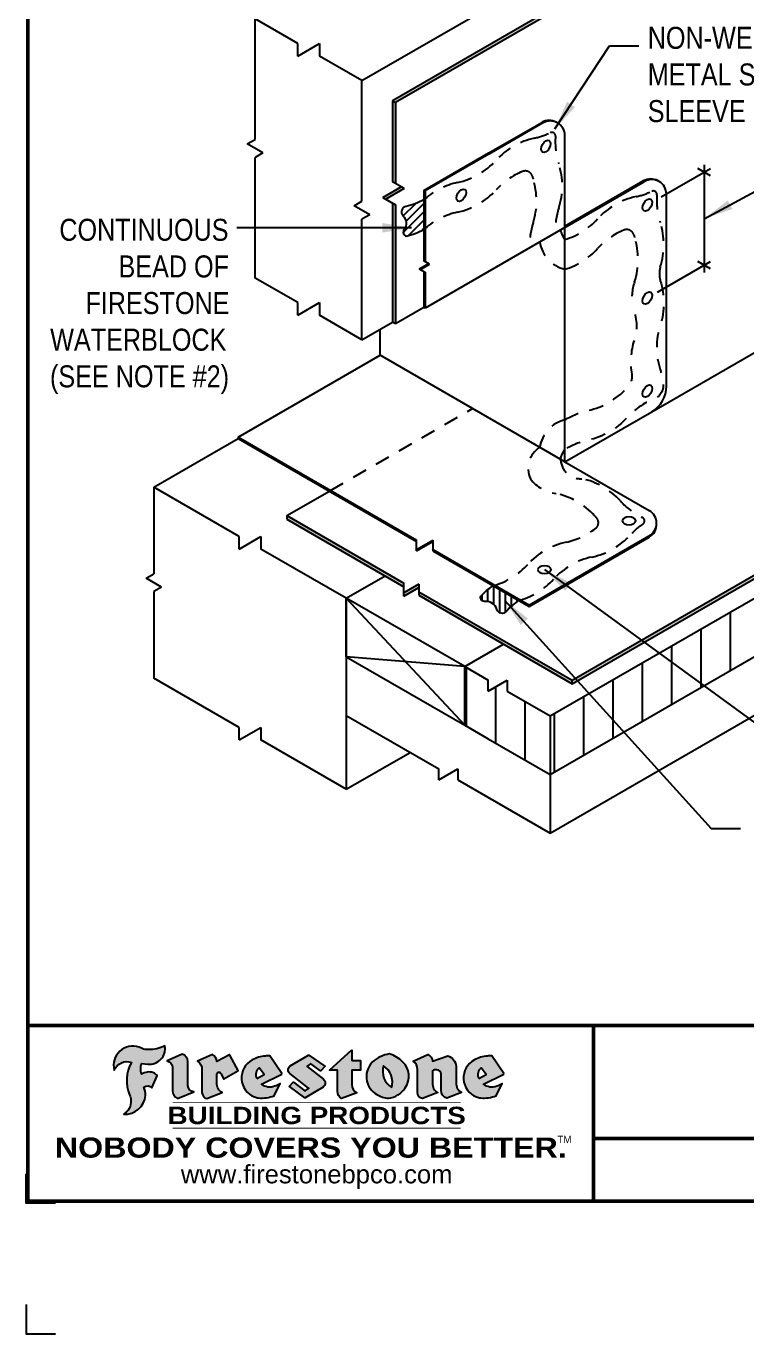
# Model space of a CAD drawing. Header units: inches. Extents: x 255.4 to 275.5, y 56 to 72.7.
# Drawn here: x 255.45 to 261.6, y 55.96 to 67.12 of the extents above; entities that cross this region are included whole.
import ezdxf
from ezdxf.enums import TextEntityAlignment as Align

# ---------------------------------------------------------------- set-up
doc = ezdxf.new("R2010")
doc.units = ezdxf.units.IN
doc.header["$MEASUREMENT"] = 0
doc.linetypes.add('HIDDEN2', pattern=[0.1875, 0.125, -0.0625])
doc.layers.get('0').update_dxf_attribs({"linetype": 'CONTINUOUS'})
doc.layers.get('DEFPOINTS').update_dxf_attribs({"linetype": 'CONTINUOUS'})
for name, color, linetype in [('FSBP-ACCESSORY-OTHER', 7, 'CONTINUOUS'), ('FSBP-ANNO-NOTE', 7, 'CONTINUOUS'), ('FSBP-INSULATION', 7, 'CONTINUOUS'), ('FSBP-MEMBRANE', 7, 'CONTINUOUS'), ('FSBP-SEALANTS', 1, 'CONTINUOUS'), ('FSBP-SUBSTRATE-GENERIC', 9, 'CONTINUOUS'), ('FSBP-TTLB', 7, 'CONTINUOUS'), ('FSBP-TTLB-BORDER', 7, 'CONTINUOUS'), ('FSBP-TTLB-TEXT', 7, 'CONTINUOUS'), ('FSBP-WALL-CURB', 9, 'CONTINUOUS'), ('FSBP-WOOD', 7, 'CONTINUOUS')]:
    doc.layers.add(name, color=color, linetype=linetype)
doc.styles.add('FSBP_ARIAL', font='arial.ttf')
doc.styles.add('FSBP_ARIAL_BOLD', font='')
doc.styles.add('FSBP_ARIAL_NAR', font='ARIALN.TTF')
doc.styles.add('FSBP_BANKGOTHIC', font='bgothm.ttf')
doc.styles.get('FSBP_ARIAL_BOLD').set_extended_font_data('Arial Black')
doc.dimstyles.new('FSBP-LEADER', dxfattribs={"dimtxt": 0.1875, "dimasz": 0.25, "dimexe": 0.0625, "dimexo": 0.125, "dimgap": 0.125, "dimtad": 0, "dimtih": 1, "dimtoh": 1, "dimdec": 4, "dimzin": 0, "dimdsep": 46, "dimlunit": 4, "dimtxsty": 'FSBP_ARIAL_NAR', "dimcen": 0.09375, "dimclrd": 256, "dimclre": 256, "dimclrt": 256, "dimadec": 0, "dimazin": 0, "dimtfac": 1, "dimtdec": 4, "dimtofl": 0, "dimtmove": 0, "dimatfit": 3, "dimfxl": 0, "dimtolj": 1, "dimtzin": 0, "dimlwd": -1, "dimlwe": -1, "dimarcsym": 0})

# ---------------------------------------------------------------- blocks, each defined once
blk = doc.blocks.new('TTLB-EPDM_2')
at = {"layer": 'FSBP-TTLB-TEXT'}
h = blk.add_hatch(color=1, dxfattribs=at)
edge = h.paths.add_edge_path()
edge.add_arc((1.037309769669573, -0.1982514792917306), 0.1319107607348553, 264.0410451462098, 370.3106169565175)
edge.add_arc((1.027551646585694, 0.1214293576525799), 0.3273056962876235, 270.05058356628535, 295.23459397187514, ccw=False)
edge.add_arc((1.022801957313345, -0.06680179986895154), 0.1391656561713503, 249.3281275763668, 272.0749124149863, ccw=False)
edge.add_line((0.9736743133014443, -0.1970076156048179), (0.9474927838574558, -0.1852745150568325))
edge.add_arc((0.8939498971398288, -0.3394262635682071), 0.1631857907024099, 70.84590087378872, 194.3325259843273)
edge.add_arc((0.8444260109029493, -0.4259936440910768), 0.1179914261095279, 70.96950098067128, 156.9641407594482, ccw=False)
edge.add_arc((1.153141409296894, -0.4684497516079468), 0.3110405457095052, 150.3231137483159, 203.2084295854517)
edge.add_arc((0.7562495500622943, -0.6412608153899899), 0.1218587156617311, 0.8849157075190988, 24.34668939894999, ccw=False)
edge.add_arc((0.7493781665697374, -0.6475258110744375), 0.1289731377238325, -58.36655102076742, 3.6216782311386737, ccw=False)
edge.add_arc((0.8256699029544474, -0.5792158350996106), 0.1783301886510354, 267.2205474105585, 354.1381621173521)
edge.add_arc((0.7903121048625305, -0.6011409294291745), 0.212787892960859, 0.9996158580669322, 21.00503380861244)
edge.add_arc((1.01880712263941, -0.5666691048185161), 0.05136395668415847, 40.82117713173261, 125.52727787225791, ccw=False)
edge.add_line((1.057676976260041, -0.5330924682126437), (1.102776947655911, -0.4308018311949837))
edge.add_arc((1.040858222524664, -0.4699705673995949), 0.07326744446031509, 32.31675181867256, 66.31481236598174)
edge.add_arc((1.032262518825329, -0.5063316993097662), 0.1102246948011782, 69.8179132332389, 125.254734720681)
edge.add_arc((1.127708877207287, -0.368959353531244), 0.1659710644737306, 164.1569669952081, 196.5811013160487, ccw=False)
edge.add_line((0.9680425188342383, -0.3236487780942383), (1.023615334387159, -0.3294494641845773))
h = blk.add_hatch(color=1, dxfattribs=at)
edge = h.paths.add_edge_path()
edge.add_line((2.763460561272041, -0.2072496393923444), (2.763460561272041, -0.2969520779963801))
edge.add_arc((2.765767478062699, -0.2969520779963943), 0.00230691679065842, 179.9999999996471, 269.9999999996471)
edge.add_line((2.765767478062685, -0.2992589947870528), (2.835417693520355, -0.2992589947870528))
edge.add_arc((2.835417693520355, -0.3015659115777538), 0.002306916790701052, 0, 90, ccw=False)
edge.add_line((2.837724610311056, -0.3015659115777538), (2.837724610311056, -0.3790761307453892))
edge.add_arc((2.83541769352037, -0.3790761307453749), 0.002306916790686842, 269.99999999964706, 359.99999999964706, ccw=False)
edge.add_line((2.835417693520355, -0.3813830475360618), (2.765767478062685, -0.3813830475360618))
edge.add_arc((2.765767478062699, -0.3836899643267202), 0.00230691679065842, 90.00000000035294, 180.0000000003529)
edge.add_line((2.763460561272041, -0.3836899643267344), (2.763460561272041, -0.5033995910642801))
edge.add_arc((2.836735953378943, -0.5071368822038516), 0.07337063740681413, 177.0802527808789, 245.3249543133826)
edge.add_line((2.806105814540615, -0.5738080530967267), (2.674529557384915, -0.6226036013049594))
edge.add_arc((2.708610405062069, -0.564298408791804), 0.06753517344606039, 177.0345319916277, 239.6926428024901, ccw=False)
edge.add_line((2.641165668230087, -0.560804539009709), (2.641165668230087, -0.3836899643267344))
edge.add_arc((2.638858751439429, -0.3836899643267202), 0.00230691679065842, 359.9999999996471, 449.999999999647)
edge.add_line((2.638858751439443, -0.3813830475360618), (2.572857950769389, -0.3813830475360618))
edge.add_line((2.572857950769389, -0.3813830475360618), (2.763460561272041, -0.2072496393923444))
h = blk.add_hatch(color=1, dxfattribs=at)
edge = h.paths.add_edge_path()
edge.add_line((1.275239419159561, -0.6223407783464694), (1.415345367376062, -0.5660418822574371))
edge.add_arc((1.421019305783958, -0.5090099247487757), 0.05731350411836949, 181.9717871001989, 264.31851000495806, ccw=False)
edge.add_line((1.363739737527226, -0.5109819325197265), (1.363412352251203, -0.3102363679013962))
edge.add_arc((1.294263659668751, -0.3103491388303989), 0.06914878453844908, 0.0934405599591014, 72.42834396969012)
edge.add_line((1.315139561173908, -0.2444268274366692), (1.186839444240604, -0.3024209471341379))
edge.add_arc((1.175246268095289, -0.3585110609420917), 0.05727567197445628, -0.017399788185912257, 78.322067691347, ccw=False)
edge.add_line((1.232521937428658, -0.3585284546236807), (1.232574268422297, -0.555126496687123))
edge.add_arc((1.305699496415486, -0.5558575689677219), 0.07312888236350451, 179.4272023230205, 245.3845503102953)
h = blk.add_hatch(color=1, dxfattribs=at)
edge = h.paths.add_edge_path()
edge.add_line((1.792026821926584, -0.3839679064720229), (1.722158956877934, -0.2518542302253621))
edge.add_arc((1.720119655279638, -0.2529327078887852), 0.002306916790721817, 27.87197133405656, 117.3766794470751)
edge.add_line((1.719058846382097, -0.250884159729182), (1.610638460368705, -0.3070279753467702))
edge.add_arc((1.547088841662962, -0.3061026658494403), 0.06355635479880145, 359.165808011073, 425.8793658831422)
edge.add_line((1.573061729235633, -0.2480956029480268), (1.446879247402876, -0.3051325108639702))
edge.add_arc((1.407812067100189, -0.370357133046621), 0.07602957263902092, -3.441403975725109, 59.07992244284969, ccw=False)
edge.add_line((1.483704536400296, -0.3749210150788969), (1.483704536400296, -0.5723838140635706))
edge.add_arc((1.54053746518044, -0.568254406115083), 0.05698275005415228, 184.1557352478595, 255.3066498366543)
edge.add_line((1.526084036778343, -0.6233736605654059), (1.657291340682093, -0.570650514527486))
edge.add_arc((1.688298576827198, -0.5021390388423987), 0.0752015358480571, 207.5160880841914, 245.649226723163, ccw=False)
edge.add_arc((1.721050197024907, -0.4914488168456328), 0.1093332836229113, 179.4823365255141, 204.5537900001094, ccw=False)
edge.add_line((1.611721375809452, -0.4904610114968335), (1.611721375809452, -0.4126404716788983))
edge.add_arc((1.628589765097195, -0.414159299036043), 0.01693662875851176, 28.356188110622725, 174.8549701683585, ccw=False)
edge.add_arc((1.627340435522395, -0.4197189881350504), 0.02111886817708033, 22.216893572439517, 40.10213956426492, ccw=False)
edge.add_line((1.646891420738257, -0.4117336534413738), (1.666638796144639, -0.4549750258192233))
edge.add_arc((1.668737246926742, -0.4540167099035481), 0.002306916790685496, 204.545128184284, 299.6323508190091)
edge.add_line((1.669877862091766, -0.4560219186518992), (1.791128135493295, -0.3870515928837648))
edge.add_line((1.791128135493295, -0.3870515928837648), (1.792026821926584, -0.3839679064720229))
h = blk.add_hatch(color=1, dxfattribs=at)
h.paths.add_polyline_path([(2.063388732080512, -0.2583237030618903, 0.02524281661523788), (2.025024361750752, -0.2610532129309178, 0.1213611957758757), (1.901773912052249, -0.3008158885520373, 0.6151668103976068), (1.93274136141747, -0.6099060679591872, 0.05306812109568645), (1.967936229862175, -0.617865745600497, 0.1150932231766138), (2.099126721549737, -0.5994933789882708), (2.151195569562105, -0.4944891916583316, -0.08755405562188731), (2.104230609512001, -0.5187113292177372, -0.265591761123442), (1.992692314386659, -0.5010701623316862), (2.165347897647223, -0.4141184325909109, 0.4518949533370738), (2.166222728871162, -0.4107679608846269)])
h.paths.add_polyline_path([(2.014217313945437, -0.4188965037300676), (1.951113654018855, -0.4515330109460507, -0.3720533890450154), (1.973177450672722, -0.3607130665457561)], flags=16)
h = blk.add_hatch(color=1, dxfattribs=at)
edge = h.paths.add_edge_path()
edge.add_arc((2.260407392426802, -0.3775796671688782), 0.04152450223225729, 123.20805433950699, 232.2027298779723, ccw=False)
edge.add_line((2.237665217914071, -0.3428366421988329), (2.393535971665983, -0.2540943745380986))
edge.add_arc((2.394677353533142, -0.2560991469722482), 0.002306916790741334, 55.64644466176611, 119.65426054492559, ccw=False)
edge.add_line((2.395979141996861, -0.2541946229174954), (2.531809646140459, -0.3470380726374032))
edge.add_arc((2.530468902927946, -0.3489153772789875), 0.002306916790700397, -42.731101238422525, 54.4661353739603, ccw=False)
edge.add_line((2.532163440279987, -0.3504807552658491), (2.498457913851155, -0.3869673252714421))
edge.add_arc((2.496763376499139, -0.3854019472845934), 0.002306916790672934, 233.7527076894875, 317.26889876138785, ccw=False)
edge.add_line((2.495399362263356, -0.38726241234572), (2.413849913492982, -0.3274738082119626))
edge.add_arc((2.412485899257181, -0.3293342732731342), 0.002306916790720064, 53.75270768979358, 124.4135619297835)
edge.add_line((2.41118211687575, -0.3274311136421062), (2.382933981293377, -0.346782838468144))
edge.add_arc((2.38423776367478, -0.3486859980991606), 0.002306916790694898, 124.4135619293799, 231.8459020253626)
edge.add_line((2.382812599816248, -0.3505000469010184), (2.519899969301207, -0.4581994452042721))
edge.add_arc((2.494247019847682, -0.4908523236374461), 0.04152450223225742, -55.21225898295222, 51.84590202520428, ccw=False)
edge.add_line((2.517938320565804, -0.5249552055672808), (2.364434947484597, -0.6179520922513717))
edge.add_arc((2.36323960192349, -0.6159790200102006), 0.002306916790726996, 233.2955624372927, 301.20872157023314, ccw=False)
edge.add_line((2.361860787187538, -0.6178285429225383), (2.231266621301074, -0.5204709167214361))
edge.add_arc((2.232647938930649, -0.5186232623475259), 0.002306916790697672, 135.5134179846393, 233.21798691998708, ccw=False)
edge.add_line((2.231002150870836, -0.5170067083764565), (2.262839375599356, -0.4845937328397696))
edge.add_arc((2.264485163659225, -0.4862102868108537), 0.002306916790748497, 53.0352839999411, 135.513417985369, ccw=False)
edge.add_line((2.265872365996302, -0.4843670465239001), (2.361834678328762, -0.5565872257804898))
edge.add_arc((2.363221880665761, -0.5547439854936304), 0.002306916790627066, 233.0352840000685, 302.2362632414394)
edge.add_line((2.36445241715569, -0.5566953042850713), (2.39428499383348, -0.5378823484768844))
edge.add_arc((2.393054457343549, -0.5359310296853765), 0.002306916790685166, 302.2362632406177, 412.2027298768422)
edge.add_line((2.394468296066179, -0.5341081404551886), (2.234958295420142, -0.4103916733127022))
h = blk.add_hatch(color=1, dxfattribs=at)
edge = h.paths.add_edge_path(flags=16)
edge.add_arc((2.940363509127394, -0.4847985213681437), 0.1684614578629418, 344.5558804047865, 417.0140046669545)
edge.add_arc((3.194458079644619, -0.3883534532477785), 0.1684614578629414, 164.5558804047864, 237.0140046669546)
edge = h.paths.add_edge_path()
edge.add_arc((3.069375116502199, -0.4399344555144872), 0.1828726885096673, 136.0914512150047, 191.213418978326)
edge.add_arc((3.064939550433406, -0.4318234379590333), 0.1803148804748503, 194.0167254156723, 240.6663730831859)
edge.add_arc((3.098047041778981, -0.3845058757092554), 0.2378525180183701, 239.2975390661776, 264.2889872773176)
edge.add_arc((3.04884478212623, -0.4190232383793012), 0.203760689247156, 277.1986764832036, 326.503572961274)
edge.add_arc((3.077739326803546, -0.4341046616465112), 0.171374865791709, 325.3768876809902, 406.3828327799087)
edge.add_arc((3.011839488065919, -0.4896144380417797), 0.2571945645850002, 44.28462553519766, 73.82901434867304)
edge.add_arc((3.117152499586992, -0.4983433120546693), 0.2579560664039132, 97.50292863483666, 134.1039137579027)
h = blk.add_hatch(color=1, dxfattribs=at)
edge = h.paths.add_edge_path()
edge.add_line((3.322690228557462, -0.5721896537377091), (3.322690228557462, -0.3749210150788969))
edge.add_arc((3.246797759257384, -0.3703571330465745), 0.076029572638996, 356.5585960242387, 419.0799224428129)
edge.add_line((3.285864939560099, -0.3051325108639702), (3.412047421392799, -0.2480956029480268))
edge.add_arc((3.386074533820159, -0.3061026658494941), 0.06355635479883807, 0.3962622833877276, 65.87936588318718, ccw=False)
edge.add_line((3.449629368605429, -0.3056631084210863), (3.580526418688805, -0.2593848434574539))
edge.add_arc((3.555744121700958, -0.3530904070730321), 0.09692726601172152, 2.366977007666776, 75.18615851992018, ccw=False)
edge.add_line((3.652588689330287, -0.3490873311063041), (3.652588689330287, -0.4883770011386872))
edge.add_arc((3.761877549389556, -0.4914934052703811), 0.1093332836229047, 178.3666365323574, 204.5537900000422)
edge.add_arc((3.729125929191727, -0.5021836272670953), 0.07520153584796169, 207.5160880841711, 245.2240541443093)
edge.add_line((3.697611150971852, -0.5704631245385627), (3.572585913552643, -0.6207021253773775))
edge.add_arc((3.59534718600759, -0.5526356419907701), 0.07177131519198746, 180.3328587115751, 251.51018566665869, ccw=False)
edge.add_line((3.523577081955409, -0.5530525936986663), (3.523577081955409, -0.4153032515383615))
edge.add_arc((3.486319529276879, -0.4148773504126441), 0.0372599868942854, 359.3450650296066, 449.0500281941028)
edge.add_arc((3.482769874121713, -0.4419622099033496), 0.06447454900600783, 86.29402372314017, 119.8211331593848)
edge.add_line((3.450707067966732, -0.3860252459975726), (3.450707067966732, -0.4904610114968335))
edge.add_arc((3.560035889182251, -0.491448816845647), 0.1093332836229751, 179.4823365255069, 204.5537900001023)
edge.add_arc((3.527284268984408, -0.5021390388424952), 0.07520153584796385, 207.5160880841699, 245.6492267231416)
edge.add_line((3.496277032839316, -0.570650514527486), (3.365069728935509, -0.6233736605654059))
edge.add_arc((3.37950248606194, -0.5682868177318081), 0.05694615642555727, 183.9298782390169, 255.318496325343, ccw=False)
h = blk.add_hatch(color=1, dxfattribs=at)
h.paths.add_polyline_path([(3.957695472291277, -0.2583237030618903, 0.02524281661523822), (3.919331101961575, -0.2610532129309178, 0.1085638477195505), (3.807890832595604, -0.2939221658134414, 0.6425897848490651), (3.827048101628293, -0.6099060679591872, 0.05306812109569052), (3.862242970072884, -0.617865745600497, 0.1150932231766133), (3.993433461760503, -0.5994933789882708), (4.045502309772871, -0.4944891916583316, -0.08755405562189084), (3.998537349722767, -0.5187113292177372, -0.2655917611234366), (3.886999054597368, -0.5010701623316862), (4.059654637857989, -0.4141184325909109, 0.4518949533370731), (4.060529469081928, -0.4107679608846269)])
h.paths.add_polyline_path([(3.90852405415626, -0.4188965037300676), (3.845420394229677, -0.4515330109460507, -0.3720533890450147), (3.867484190883488, -0.3607130665457561)], flags=16)
at = {"layer": 'DEFPOINTS', "color": 1}
blk.add_lwpolyline([(0.234375, -1.515625), (-0.015625, -1.515625), (-0.015625, -1.265625)], dxfattribs=at)
at = {"layer": 'DEFPOINTS', "linetype": 'Continuous', "ltscale": 1.75}
blk.add_lwpolyline([(-0.015625, -2.380833333333342), (-0.015625, -2.630833333333342), (0.234375, -2.630833333333342)], dxfattribs=at)
at = {"layer": 'FSBP-TTLB', "const_width": 0.03125}
for points in [[(0, 0), (0, -1.5), (20, -1.5), (20, 0), (0, 0)], [(4.825208527206769, 0), (4.825208527206769, -0.9643749050531198)], [(4.825208527206769, -0.9643749050531198), (15.84028770518938, -0.9643749050531198)], [(4.825208527206769, -0.9643749050531198), (4.825208527206769, -1.5)]]:
    blk.add_lwpolyline(points, dxfattribs=at)
at = {"layer": 'FSBP-TTLB-BORDER', "const_width": 0.03125}
blk.add_lwpolyline([(20, 0), (20, 13), (0, 13), (0, 0)], dxfattribs=at)
at = {"layer": 'FSBP-TTLB-TEXT', "color": 1}
blk.add_line((0.7358432058323388, -0.379822754145593), (0.7358432058323388, -0.379822754145593), dxfattribs=at)
for points in [[(1.023615323725323, -0.3294494630716969, 0.5000510906601082), (1.167090420776901, -0.1746414942047778, -0.1103304102359608), (1.027840608309816, -0.2058762110801382, -0.09957876667165425), (0.9736743133014443, -0.1970076156048179), (0.9474927838574558, -0.1852745150568325, 0.5978159689075124), (0.7358432058323388, -0.379822754145593, -0.3938834584182213), (0.8828996422548698, -0.3144510229727047, 0.2349406564350952), (0.86727108227484, -0.5910237178633082, -0.1027304183841549), (0.8780937320133262, -0.6393788197974146, -0.2772692352614086), (0.8170223912655956, -0.7573362346216896, 0.3985429150902959), (1.003067614090241, -0.5974286950643517, 0.0875124847930418), (0.9889600163401155, -0.5248671157293501, -0.3874031597924062), (1.057676976260041, -0.5330924682126437), (1.102776947655911, -0.4308018311949837, 0.1494423498871741), (1.07029056398062, -0.4028746979725923, 0.2467195073738216), (0.9686394281704906, -0.4163228904100862, -0.1424285161541127), (0.9680425188342383, -0.3236487780942383), (1.023615334387159, -0.3294494641845773)], [(2.763460561272041, -0.2072496393923444), (2.763460561272041, -0.2969520779963801, 0.4142135623730958), (2.765767478062685, -0.2992589947870528), (2.835417693520355, -0.2992589947870528, -0.414213562373095), (2.837724610311056, -0.3015659115777538), (2.837724610311056, -0.3790761307453892, -0.4142135623730938), (2.835417693520355, -0.3813830475360618), (2.765767478062685, -0.3813830475360618, 0.4142135623730958), (2.763460561272041, -0.3836899643267344), (2.763460561272041, -0.5033995910642801, 0.3068985753588853), (2.806105814540615, -0.5738080530967267), (2.674529557384915, -0.6226036013049594, -0.2804194150632976), (2.641165668230087, -0.560804539009709), (2.641165668230087, -0.3836899643267344, 0.414213562373095), (2.638858751439443, -0.3813830475360618), (2.572857950769389, -0.3813830475360618), (2.763460561272041, -0.2072496393923444)], [(2.166222728871162, -0.4107679608846269), (2.063388732080512, -0.2583237030618903, 0.02524281661523788), (2.025024361750752, -0.2610532129309178, 0.1085638477195265), (1.913584092384895, -0.2939221658134414, 0.6425897848491228), (1.93274136141747, -0.6099060679591872, 0.05306812109568648), (1.967936229862175, -0.617865745600497, 0.1150932231766137), (2.099126721549737, -0.5994933789882708), (2.151195569562105, -0.4944891916583316, -0.0875540556218873), (2.104230609512001, -0.5187113292177372, -0.2655917611234418), (1.992692314386659, -0.5010701623316862), (2.165347897647223, -0.4141184325909109)], [(4.060529469081928, -0.4107679608846269), (3.957695472291277, -0.2583237030618903, 0.02524281661523788), (3.919331101961575, -0.2610532129309178, 0.1085638477195265), (3.807890832595604, -0.2939221658134414, 0.6425897848491228), (3.827048101628293, -0.6099060679591872, 0.05306812109568648), (3.862242970072884, -0.617865745600497, 0.1150932231766137), (3.993433461760503, -0.5994933789882708), (4.045502309772871, -0.4944891916583316, -0.0875540556218873), (3.998537349722767, -0.5187113292177372, -0.2655917611234418), (3.886999054597368, -0.5010701623316862), (4.059654637857989, -0.4141184325909109)], [(4.059654637857989, -0.4141184325909109, 0.4518949533370731), (4.060529469081928, -0.4107679608846269, 0.4518949533370731)]]:
    blk.add_lwpolyline(points, format="xyb", dxfattribs=at)
for points in [[(1.275239419159561, -0.6223407783464694), (1.415345367376062, -0.5660418822574371, -0.3756100036733062), (1.363739737527226, -0.5109819325197265), (1.363412352251203, -0.3102363679013962, 0.3265360292958048), (1.315139561173908, -0.2444268274366692), (1.186839444240604, -0.3024209471341379, -0.3557863980845349), (1.232521937428658, -0.3585284546236807), (1.232574268422297, -0.555126496687123, 0.2960110723418457)], [(1.792026821926584, -0.3839679064720229), (1.722158956877934, -0.2518542302253621, 0.4116839150163434), (1.719058846382097, -0.250884159729182), (1.610638460368705, -0.3070279753467702, 0.2996033003794034), (1.573061729235633, -0.2480956029480268), (1.446879247402876, -0.3051325108639702, -0.2797757560995365), (1.483704536400296, -0.3749210150788969), (1.483704536400296, -0.5723838140635706, 0.320828638474519), (1.526084036778343, -0.6233736605654059), (1.657291340682093, -0.570650514527486, -0.1679398621276611), (1.621603752698661, -0.5368819723450571, -0.1098333365370753), (1.611721375809452, -0.4904610114968335), (1.611721375809452, -0.4126404716788983, -0.743334502655012), (1.64349420176768, -0.4061152228778298, -0.07819791644735608), (1.646891420738257, -0.4117336534413738), (1.666638796144639, -0.4549750258192233, 0.4404648714563479), (1.669877862091766, -0.4560219186518992), (1.791128135493295, -0.3870515928837648)], [(2.234958295420142, -0.4103916733127022, -0.5150044486718882), (2.237665217914071, -0.3428366421988329), (2.393535971665983, -0.2540943745380986, -0.2867822934100265), (2.395979141996861, -0.2541946229174954), (2.531809646140459, -0.3470380726374032, -0.4515027974650387), (2.532163440279987, -0.3504807552658491), (2.498457913851155, -0.3869673252714421, -0.3814439164929681), (2.495399362263356, -0.38726241234572), (2.413849913492982, -0.3274738082119626, 0.3184718635035665), (2.41118211687575, -0.3274311136421062), (2.382933981293377, -0.346782838468144, 0.5064094529656681), (2.382812599816248, -0.3505000469010184), (2.519899969301207, -0.4581994452042721, -0.5043597839115849), (2.517938320565804, -0.5249552055672808), (2.364434947484597, -0.6179520922513717, -0.3053163970316367), (2.361860787187538, -0.6178285429225383), (2.231266621301074, -0.5204709167214361, -0.4541703869768119), (2.231002150870836, -0.5170067083764565), (2.262839375599356, -0.4845937328397696, -0.3762644290664977), (2.265872365996302, -0.4843670465239001), (2.361834678328762, -0.5565872257804898, 0.3114700032088108), (2.36445241715569, -0.5566953042850713), (2.39428499383348, -0.5378823484768844, 0.520381097387146), (2.394468296066179, -0.5341081404551886)], [(2.937624918725987, -0.3131105398334029, 0.2452625673097023), (2.889993533867141, -0.4754966266250307, 0.2064059665179019), (2.976604338974084, -0.5890186876871866, 0.1094800500670344), (3.074378098474654, -0.6211778035979165, 0.2185147641853038), (3.218764944843201, -0.5314757029352819, 0.3689489483072479), (3.195959963110113, -0.3100352223135445, 0.1296305888694145), (3.0834694040758, -0.242595816912754, 0.1610736375384317)], [(3.322690228557462, -0.5721896537377091), (3.322690228557462, -0.3749210150788969, 0.2797757560995341), (3.285864939560099, -0.3051325108639702), (3.412047421392799, -0.2480956029480268, -0.2937618496109166), (3.449629368605429, -0.3056631084210863), (3.580526418688805, -0.2593848434574539, -0.3288760160581939), (3.652588689330287, -0.3490873311063041), (3.652588689330287, -0.4883770011386872, 0.114762897203527), (3.662431105063263, -0.536926560769686, 0.166032965990522), (3.697611150971852, -0.5704631245385627), (3.572585913552643, -0.6207021253773775, -0.3209557512194564), (3.523577081955409, -0.5530525936986663), (3.523577081955409, -0.4153032515383615, 0.4127061514896111), (3.48693727661589, -0.3776224848030694, 0.1473421876160361), (3.450707067966732, -0.3860252459975726), (3.450707067966732, -0.4904610114968335, 0.1098333365370753), (3.460589444855941, -0.5368819723450855, 0.1679398621276611), (3.496277032839316, -0.570650514527486), (3.365069728935509, -0.6233736605654059, -0.3219729545308964), (3.322690228557462, -0.5721896537377091, 29.1476284739)], [(1.951113654018855, -0.4515330109460507), (2.014217313945437, -0.4188965037300676), (1.973177450672722, -0.3607130665457561, 0.3720533890450154)], [(3.10274193015772, -0.5296595419651595, 0.3271311138286319), (3.032079658614293, -0.3434924326507627, 0.3271311138286322)], [(3.845420394229677, -0.4515330109460507), (3.90852405415626, -0.4188965037300676), (3.867484190883488, -0.3607130665457561, 0.3720533890450154)]]:
    blk.add_lwpolyline(points, format="xyb", close=True, dxfattribs=at)
at = {"layer": 'FSBP-TTLB-TEXT', "const_width": 0.0078125}
for points in [[(1.233926579809207, -0.6584455781731435), (3.691229482685259, -0.6584455781731577)], [(1.233926579809207, -0.8761560960495984), (3.691229482685259, -0.8761560960495842)]]:
    blk.add_lwpolyline(points, dxfattribs=at)
at = {"layer": 'FSBP-TTLB-TEXT', "color": 1}
for centre, start, end in [((1.789987520328282, -0.3850463841354355), 299.6323508193319, 27.87197133380463), ((2.164310260790558, -0.412058050385383), 296.7304547840455, 34.00233684987403)]:
    blk.add_arc(centre, 0.00230691679068068, start, end, dxfattribs=at)
at = {"layer": 'FSBP-TTLB-TEXT', "lineweight": 18, "style": 'FSBP_ARIAL_BOLD'}
blk.add_text('BUILDING PRODUCTS', height=0.1484375, dxfattribs=at).set_placement((2.462578031247233, -0.7673008371113639), align=Align.MIDDLE_CENTER)
at = {"layer": 'FSBP-TTLB-TEXT', "color": 1}
for s, height, style, p in [('NOBODY COVERS YOU BETTER.', 0.171875, 'FSBP_ARIAL_BOLD', (2.412604263603384, -1.041650450587369)), ('TM', 0.0625, 'FSBP_BANKGOTHIC', (4.576671173373001, -0.9725745042934193))]:
    blk.add_text(s, height=height, dxfattribs=dict(at, style=style)).set_placement(p, align=Align.MIDDLE_CENTER)
at = {"layer": 'FSBP-TTLB-TEXT', "style": 'FSBP_ARIAL'}
blk.add_text('www.firestonebpco.com', height=0.15625, dxfattribs=at).set_placement((2.462578031247233, -1.268657306740124), align=Align.MIDDLE_CENTER)
at = {"layer": 'FSBP-TTLB-TEXT'}
for tag, height, style, p in [('MAXIMUM_WARRANTY', 0.1875, 'FSBP_ARIAL_BOLD', (18.03987100774941, 0.2240244307510579)), ('ACCPT_SYSTEMS', 0.21875, 'FSBP_ARIAL', (12.49438170418193, -1.23218745252656))]:
    blk.add_attdef(tag, text='', height=height, dxfattribs=dict(at, style=style)).set_placement(p, align=Align.MIDDLE_LEFT)
for tag, height, style, p in [('DETAIL_DESCP_LINE_1', 0.21875, 'FSBP_ARIAL_BOLD', (10.33118450231211, -0.2831249841755152)), ('DETAIL_DESCP_LINE_2', 0.21875, 'FSBP_ARIAL_BOLD', (10.33118450231211, -0.6812499208775904)), ('ISSUE_REV_DATE', 0.21875, 'FSBP_ARIAL', (16.84069633627263, -0.7282559425942452)), ('DETAIL_NUMBER', 0.4375, 'FSBP_ARIAL', (18.91941590748775, -0.8931630692489421))]:
    blk.add_attdef(tag, text='', height=height, dxfattribs=dict(at, style=style)).set_placement(p, align=Align.MIDDLE_CENTER)

msp = doc.modelspace()

# ---------------------------------------------------------------- hatches: boundary and pattern name
at = {"layer": 'FSBP-ACCESSORY-OTHER'}
h = msp.add_hatch(dxfattribs=at)
h.set_pattern_fill('STEEL', color=256, scale=0.25, angle=90, style=0)
h.set_pattern_definition([(135, (2.842170943040401e-14, 7.105427357601002e-15), (-0.02209708691207961, -0.02209708691207961), []), (135, (-0.01562499999997158, 7.105427357601002e-15), (-0.02209708691207961, -0.02209708691207961), [])])
h.paths.add_polyline_path([(259.3937953932896, 66.02726191886543), (259.8558089183168, 66.29400555190918, -0.2407645357816447), (259.9694469545943, 66.29981333051632, 0.2634614229928434), (259.846270768222, 66.29878064044723), (259.3937953932893, 66.03754386092825), (258.8403434142538, 65.71800821184846), (258.8498815643486, 65.71323312331052)])
h.paths.add_polyline_path([(260.7218343221011, 65.79400555190908, -0.2407645357807388), (260.8354723583782, 65.7998133305164, 0.2634614229918871), (260.7122961720063, 65.79878064044698), (260.0433089183169, 65.41254066944506), (260.0433089183169, 65.40225872738239)])
h.paths.add_polyline_path([(260.7625876261647, 62.75980995462054, 0.279418404145408), (260.8249737964964, 62.87339647056227, -0.2565454083372044), (260.7625876257882, 62.77047662105512), (259.7388584236317, 62.17942629061275), (259.7388584236317, 62.16875962320114)])
h.paths.add_polyline_path([(258.9157541978998, 62.72355962089193), (258.9157541978998, 62.73422628755873), (258.7779166408825, 62.6546457369103), (258.7779166408825, 62.64397907024362)])
h.paths.add_polyline_path([(258.8892675605104, 65.08856232521381), (258.8800299562034, 65.0938956585471), (258.8012579638799, 65.04841662757451), (258.810495568187, 65.04308329424116)])
h = msp.add_hatch(dxfattribs=at)
h.set_pattern_fill('STEEL', color=256, scale=0.25, style=0)
h.set_pattern_definition([(45, (2.842170943040401e-14, 7.105427357601002e-15), (-0.02209708691207961, 0.02209708691207961), []), (45, (2.842170943040401e-14, 0.01562500000000711), (-0.02209708691207961, 0.02209708691207961), [])])
h.paths.add_polyline_path([(257.2566512584353, 63.61252926562338), (257.2566512584353, 63.60186259895669), (258.7779166408825, 62.72355962089196), (258.7779166408824, 62.73422628755864)])
h.paths.add_polyline_path([(258.9157541978998, 62.65464573691028), (258.9157541978998, 62.6439790702436), (259.7388584236316, 62.16875962394619), (259.7388584236316, 62.17942629061284)])
h.paths.add_polyline_path([(258.8498815643487, 65.71323312331052), (258.8403434142537, 65.71800821184846), (258.8403434142538, 65.116808694225), (258.8498815643486, 65.11130184070018)])
h.paths.add_polyline_path([(258.8498815643486, 65.0203437787548), (258.8403434142538, 65.02585063227966), (258.8403434142538, 64.7187399768354), (258.8498815643486, 64.7132331233106)])
at = {"layer": 'FSBP-INSULATION'}
h = msp.add_hatch(dxfattribs=at)
h.set_pattern_fill('LINE', color=256, scale=2, angle=90, style=0)
h.set_pattern_definition([(90, (154.9547797761897, 93.8159888675703), (-0.25, 1.530757942277972e-17), [])])
h.paths.add_polyline_path([(265.0054364090987, 63.67140394625265), (265.0054364090987, 64.17140394625264), (262.3733975694702, 62.65179561367556), (262.3733975694702, 62.58076569203948), (262.2678671326215, 62.6416937181618), (262.2678671326214, 62.59086758755322), (259.9172833063425, 61.23375738269826), (259.9172833063425, 60.73375738269826)])
h.paths.add_polyline_path([(259.552035063992, 61.44463355374032), (259.552035063992, 61.53825898648719), (259.4709530607929, 61.49144627011376), (259.3898710575938, 61.44463355374032), (259.3898710575938, 61.53825898648714), (259.1886535008819, 61.65443199702047), (259.1886535008819, 61.15443199702047), (259.3898710575938, 61.03825898648719), (259.9172833063425, 60.73375738269826), (259.9172833063425, 61.23375738269826)])
h.paths.add_polyline_path([(261.7506013641305, 61.86479343632377), (264.1639612196015, 63.25814739853135), (264.0184440811295, 63.51019047573695), (261.6050842256585, 62.11683651352936)], flags=24)
at = {"layer": 'FSBP-MEMBRANE'}
h = msp.add_hatch(color=256, dxfattribs=at)
h.paths.add_polyline_path([(260.8198854912749, 67.750567152803), (260.7939047291613, 67.76556715280299), (258.5720678684078, 66.48278904315146), (258.5980486305214, 66.46778904315148)])
h.paths.add_polyline_path([(260.9360330272128, 67.96467807183393), (260.9100522650992, 67.97967807183393), (260.9100522650992, 67.69850934166348), (260.9360330272127, 67.68350934166352)])
h.paths.add_polyline_path([(263.2664436325564, 69.16308815425995), (263.2404628704428, 69.17808815425997), (261.0374039922388, 67.90615151788819), (261.0633847543523, 67.8911515178882)])
h.paths.add_polyline_path([(258.5980486305214, 66.4677890431515), (258.5720678684077, 66.48278904315148), (258.5720678684077, 65.79195125300953), (258.5980486305214, 65.7769512530094)])
h.paths.add_polyline_path([(258.6723423223305, 65.73405777004436), (258.646361560217, 65.74905777004433), (258.4890362177572, 65.65822594122484), (258.5150169798708, 65.64322594122483)])
h.paths.add_polyline_path([(258.5980486305214, 65.59528759537046), (258.5720678684077, 65.61028759537058), (258.5720678684077, 64.59385101822423), (258.5980486305214, 64.57885101822421)])
h = msp.add_hatch(color=256, dxfattribs=at)
h.paths.add_polyline_path([(257.6723487997698, 62.94295830885791), (257.6723487997698, 62.91295830885788), (258.6704588006993, 62.33669923114044), (258.6704588006994, 62.36669923114043)])
h.paths.add_polyline_path([(258.797351730429, 62.32877325497938), (258.7973517304291, 62.35877325497938), (258.6704588006993, 62.28551158784168), (258.6704588006994, 62.25551158784168)])
h.paths.add_polyline_path([(258.797351730429, 62.29343756400274), (258.797351730429, 62.2634375640028), (260.1047091458714, 61.50863440826998), (260.1047091458714, 61.53863440827001)])
h.paths.add_polyline_path([(261.93794502536, 62.56705363678081), (261.9379450253599, 62.59705363678083), (260.1047091458715, 61.53863440827003), (260.1047091458714, 61.50863440827005)])
h.paths.add_polyline_path([(261.9379450253599, 62.65952047289625), (261.9379450253599, 62.6295204728962), (262.0785578042018, 62.54833764718036), (262.0785578042018, 62.57833764718035)])
h.paths.add_polyline_path([(264.9110897497955, 64.28359954377335), (264.9110897497955, 64.31359954377336), (262.0785578042018, 62.67823646249668), (262.0785578042018, 62.64823646249668)])
at = {"layer": 'FSBP-SEALANTS'}
h = msp.add_hatch(dxfattribs=at)
h.set_pattern_fill('ANSI31', color=256, scale=0.4, style=0)
h.set_pattern_definition([(45, (-0.1300006867835748, -34.97186934253421), (-0.03535533905932738, 0.03535533905932738), [])])
h.paths.add_polyline_path([(258.8403434142537, 65.63730459011258, -0.06504549198290753), (258.6897628885876, 65.58063239977353, 0.6227210702245826), (258.6618912699238, 65.50221320864317, -0.3609304894833807), (258.6713773120545, 65.38339241966814, 0.5013340748898505), (258.6897628885876, 65.32722381417129, 0.06504549198293584), (258.8403434142537, 65.38389600451033)])
h = msp.add_hatch(dxfattribs=at)
h.set_pattern_fill('ANSI31', color=256, scale=0.4, angle=45, style=0)
h.set_pattern_definition([(90, (-0.2630604182608351, -35.0452587044274), (-0.05, 6.938893903907228e-18), [])])
h.paths.add_polyline_path([(259.4322441405433, 62.34578346282454, 0.05709679904347018), (259.3244010034285, 62.25438007631622, 0.5013340748900421), (259.3638516544173, 62.21037339722703, -0.3609304894832933), (259.462010455102, 62.14274784927294, 0.6227210702242598), (259.5438592760972, 62.12767578351513, -0.05709679904344366), (259.6517024132119, 62.21907917002345)])

# ---------------------------------------------------------------- linework, layer by layer
at = {"layer": 'FSBP-ACCESSORY-OTHER'}
for p, q in [((259.3937953932893, 66.03754386092824), (259.8462707682219, 66.2987806404472)), ((259.8558089183168, 66.29400555190915), (259.3937953932896, 66.02726191886542)), ((260.0433089183169, 65.40225872738237), (260.0433089183168, 66.18575237643613)), ((260.0433089183169, 65.41254066944508), (260.7122961720063, 65.79878064044696)), ((260.0433089183169, 65.40225872738237), (260.7218343221011, 65.79400555190908)), ((258.8403434142538, 65.71800821184844), (258.8498815643486, 65.7132331233105)), ((260.9093343221014, 64.04659629467965), (260.9093343221014, 65.68575237643601)), ((260.0433089183169, 63.40225872738243), (260.7625876257882, 62.98698297200126)), ((259.7388584236315, 62.17942629061268), (260.7625876257882, 62.77047662105512)), ((259.7388584242767, 62.16875962357356), (260.7625987324728, 62.75981636685053))]:
    msp.add_line(p, q, dxfattribs=at)
at = {"layer": 'FSBP-ACCESSORY-OTHER', "linetype": 'Continuous'}
for p, q in [((258.8403434142538, 65.71800821184844), (259.3937953932893, 66.03754386092824)), ((259.3937953932896, 66.02726191886542), (258.8498815643486, 65.7132331233105)), ((258.8403434142538, 65.71800821184844), (258.8403434142538, 65.11680869422504)), ((258.8498815643486, 65.7132331233105), (258.8498815643486, 65.11130184070016)), ((260.0433089183169, 65.40225872738237), (258.8498815643486, 64.71323312331056)), ((258.8012579638798, 65.04841662757447), (258.8800299562035, 65.09389565854714)), ((258.810495568187, 65.04308329424119), (258.8892675605105, 65.08856232521386)), ((258.8892675605105, 65.0885623252138), (258.8403434142538, 65.11680869422499)), ((258.8012579638798, 65.04841662757453), (258.8498815643486, 65.02034377875482)), ((258.8403434142538, 65.0258506322797), (258.8403434142538, 64.71873997683544)), ((258.8498815643486, 65.02034377875482), (258.8498815643486, 64.71323312331056)), ((258.8498815643486, 64.71323312331056), (258.8403434142538, 64.71873997683541)), ((258.4678804605919, 64.3118327715389), (258.4678804605919, 64.53369839027562)), ((257.2566512584353, 63.61252926562337), (258.4678804605919, 64.3118327715389)), ((260.0433089183169, 63.40225872738232), (260.7843343221012, 63.83008994373357)), ((257.2566512584353, 63.61252926562337), (258.7779166408825, 62.73422628755863)), ((257.2566512584353, 63.61252926562337), (257.2566512584353, 63.60186259895666)), ((257.2566512584353, 63.60186259895666), (258.7779166408825, 62.72355962089195)), ((258.7779166408825, 62.6546457369103), (258.9157541978998, 62.73422628755877)), ((258.7779166408825, 62.64397907024359), (258.7779166408825, 62.73422628755863)), ((258.7779166408825, 62.64397907024362), (258.9157541978998, 62.72355962089195)), ((258.9157541978998, 62.73422628755863), (258.9157541978998, 62.64397907024359)), ((258.9157541978998, 62.65464573691027), (259.7388584236317, 62.17942629061282)), ((258.9157541978998, 62.64397907024359), (259.7388584236317, 62.16875962394617)), ((259.7388584236317, 62.17942629061282), (259.7388584236317, 62.16875962394617))]:
    msp.add_line(p, q, dxfattribs=at)
at = {"layer": 'FSBP-ACCESSORY-OTHER'}
for centre, radius, start, end in [((259.908770768222, 66.19052746497407), 0.125, 60.96069537493152, 119.9999999999929), ((259.9183089183168, 66.18575237643613), 0.125, 0, 119.9999999999929), ((260.7747961720063, 65.69052746497395), 0.125, 60.96069537493152, 119.9999999999961), ((260.7843343221011, 65.68575237643601), 0.125, 3.256887993818641e-12, 119.9999999999961), ((260.6593343221012, 64.04659629467965), 0.25, 300.0000000000038, 3.256887993818641e-12), ((260.7000876257882, 62.87872979652819), 0.125, 300.0000000000001, 59.9999999999926), ((260.7000876264334, 62.86806312948907), 0.125, 300.0000000000001, 2.445365800935891)]:
    msp.add_arc(centre, radius, start, end, dxfattribs=at)
at = {"layer": 'FSBP-ACCESSORY-OTHER', "linetype": 'Continuous'}
for centre in [(259.8809291551072, 66.09356605758289), (259.1592413188522, 65.6768993905146), (260.7469545588914, 65.59356605758266), (260.7469545588915, 64.79948762942625), (260.7469545588917, 64.00540920126979)]:
    msp.add_ellipse(centre, major_axis=(-0.02870495792324174, -0.0497184455521783), ratio=0.5773502691896033, dxfattribs=at)
at = {"layer": 'FSBP-ACCESSORY-OTHER', "linetype": 'Continuous', "extrusion": (0, 0, -1)}
for centre in [(260.5902492541783, 62.89898257724234), (259.8685614179233, 62.48231591017405)]:
    msp.add_ellipse(centre, major_axis=(-0.05740991584648072, -1.689051975985722e-15), ratio=0.5773502691896032, dxfattribs=at)
at = {"layer": 'FSBP-ANNO-NOTE'}
for p, q in [((260.8655962421152, 65.66206386532899), (261.2863353158544, 65.90497768281101)), ((261.2863353158546, 65.842477682811), (261.1780821403815, 65.904977682811)), ((261.2322087281181, 65.93622768281101), (261.2322087281179, 65.01714925465443)), ((260.8345334376679, 64.85005131866312), (261.2863353158546, 65.11089925465443)), ((261.2863353158544, 65.04839925465441), (261.1780821403814, 65.11089925465441))]:
    msp.add_line(p, q, dxfattribs=at)
at = {"layer": 'FSBP-INSULATION', "linetype": 'Continuous'}
for p, q in [((259.9172833063425, 60.73375738269824), (265.0554273170928, 63.70026621044003)), ((259.9172833063425, 61.23375738269824), (262.2678671326214, 62.59086758755321)), ((259.1886535008819, 61.6544319970205), (259.3898710575938, 61.53825898648718)), ((259.3898710575938, 61.4446335537403), (259.552035063992, 61.53825898648718)), ((259.3898710575938, 61.4446335537403), (259.3898710575938, 61.53825898648718)), ((259.552035063992, 61.53825898648718), (259.552035063992, 61.4446335537403)), ((259.552035063992, 61.4446335537403), (259.9172833063425, 61.23375738269829)), ((259.1886535008819, 61.1544319970205), (259.3898710575938, 61.03825898648718)), ((259.9172833063425, 61.23375738269824), (259.9172833063425, 60.73375738269824)), ((259.3898710575938, 61.03825898648718), (259.9172833063425, 60.73375738269824))]:
    msp.add_line(p, q, dxfattribs=at)
at = {"layer": 'FSBP-MEMBRANE', "linetype": 'Continuous'}
for p, q in [((260.7939047291613, 67.76556715280299), (258.5720678684078, 66.48278904315147)), ((260.8198854912748, 67.75056715280297), (258.5980486305214, 66.46778904315148)), ((258.5720678684077, 66.48278904315147), (258.5980486305214, 66.46778904315148)), ((258.5720678684077, 66.48278904315147), (258.5720678684077, 65.79195125300951)), ((258.5980486305214, 66.46778904315148), (258.5980486305214, 65.77695125300953)), ((258.4890362177572, 65.65822594122481), (258.646361560217, 65.74905777004436)), ((258.6723423223305, 65.73405777004434), (258.5150169798708, 65.64322594122483)), ((258.6723423223305, 65.73405777004434), (258.5720678684077, 65.79195125300951)), ((258.4890362177572, 65.65822594122487), (258.5980486305214, 65.59528759537046)), ((258.5720678684077, 65.61028759537045), (258.5720678684077, 64.59385101822421)), ((258.5980486305214, 65.59528759537046), (258.5980486305214, 64.5788510182242)), ((260.0433089183169, 63.40225872738235), (260.0433089183169, 65.40225872738237)), ((260.7843343221012, 63.83008994373353), (263.2664436325564, 65.26313642228307)), ((258.8403434142538, 64.71873997683541), (258.5980486305214, 64.5788510182242)), ((258.5980486305214, 64.5788510182242), (258.5720678684077, 64.59385101822421)), ((260.0433089183169, 63.40225872738235), (258.4678804605919, 64.3118327715389)), ((257.6723487997698, 62.94295830885791), (258.6704588006993, 62.36669923114043)), ((257.6723487997698, 62.94295830885788), (257.6723487997698, 62.91295830885788)), ((257.6723487997698, 62.91295830885788), (258.6704588006993, 62.33669923114043)), ((260.1047091458714, 61.53863440827003), (261.9379450253599, 62.59705363678081)), ((260.1047091458714, 61.50863440827005), (261.9379450253599, 62.56705363678081)), ((258.6704588006993, 62.2555115878417), (258.6704588006993, 62.36669923114046)), ((258.797351730429, 62.35877325497937), (258.6704588006993, 62.28551158784167)), ((258.6704588006993, 62.25551158784167), (258.797351730429, 62.32877325497937)), ((258.797351730429, 62.35877325497937), (258.797351730429, 62.26343756400276)), ((258.7973517304291, 62.2934375640027), (260.1047091458714, 61.53863440827003)), ((258.797351730429, 62.26343756400279), (260.1047091458713, 61.50863440827005)), ((260.1047091458714, 61.50863440827005), (260.1047091458714, 61.53863440827003))]:
    msp.add_line(p, q, dxfattribs=at)
at = {"layer": 'FSBP-MEMBRANE', "linetype": 'HIDDEN2'}
msp.add_line((258.0443654872977, 63.15774224354516), (259.2555946894544, 63.85704574946062), dxfattribs=at)
at = {"layer": 'FSBP-MEMBRANE'}
msp.add_line((257.6723487997698, 62.94295830885788), (258.0351278829907, 63.15240891021182), dxfattribs=at)
at = {"layer": 'FSBP-SEALANTS', "linetype": 'HIDDEN2'}
for points in [[(258.8498815643486, 65.64582371301525, -0.1270344905544551), (259.1273092629483, 65.78535862299604, 0.156407871252505), (259.4557398397224, 65.97497810490658, -0.1564078712525052), (259.7841704164966, 66.16459758681718, 0.05720011021185706), (259.9182613000121, 66.21016369715544, -0.5745144348243296), (259.9627903893588, 66.17962839442849, 0.09617843498134107), (259.9907839116529, 65.9445723446983, -0.1564078712525052), (259.9907839116529, 65.56533338087722, 0.08657576198054008), (259.9613299408094, 65.35492814265051)], [(259.741994800929, 65.22829494059782, -0.08630051513148357), (259.7714711199683, 65.43802507724631, 0.1564078712525052), (259.7714711199683, 65.8172640410675, -0.008907346587392206), (259.7650919822947, 65.838448477374, 0.4474551303068128), (259.6813570747834, 65.87937855184605, 0.112238061827848), (259.4557398397226, 65.7215695193044, -0.156407871252505), (259.1273092629485, 65.53195003739386, 0.1270344905544745), (258.8498815643486, 65.392415127413, 0.1270344905544745)], [(260.0433089183169, 65.2983797511839, 0.1351689488745408), (260.3217652435066, 65.47497810490636, -0.1564078712525052), (260.6501958202809, 65.66459758681695, 0.05720011021185706), (260.7842867037963, 65.71016369715521, -0.5745144348243296), (260.8288157931431, 65.67962839442826, 0.09617843498134107), (260.8568093154371, 65.44457234469807, -0.1564078712525052), (260.8568093154371, 65.065333380877, 0.1320010881789853), (260.8565183534682, 64.94656968690286, 0.04320706897460213)], [(260.6214479756125, 64.72464875435945, -0.1241876504250129), (260.6374965237525, 64.93802507724608, 0.1564078712525052), (260.6374965237525, 65.31726404106728, -0.008907346587392206), (260.6311173860789, 65.33844847737377, 0.4474551303068128), (260.5473824785676, 65.37937855184582, 0.112238061827848), (260.3217652435068, 65.22156951930417, -0.1351689488746361), (260.0433089183169, 65.04497116558166)], [(260.0433089183169, 65.04497116558166, -0.3074324399999387), (259.8293020396643, 65.27894764488887)], [(260.0433089183169, 63.75979213568802, 0.3074324399999387), (259.8293020396643, 63.5258156563808)], [(259.8293020396643, 63.5258156563808, 0.3854505107928848), (259.7495358865566, 63.25799501848097, 0.2137243854354017), (259.9678050944155, 63.13195962833196, -0.1564078712525052), (260.2962356711895, 62.9423401464213, 0.008907346587392206), (260.311392362359, 62.92622343298864, -0.4474551303068128), (260.3049713928748, 62.83324183866408, -0.112238061827848), (260.0554961442169, 62.71675609784062, 0.156407871252505), (259.7270655674428, 62.52713661593002, -0.136891846674251), (259.4445865321781, 62.34932424635842)], [(259.6640448048467, 62.22261995355733, 0.1368918466742211), (259.9465238401111, 62.40043232312881, -0.156407871252505), (260.2749544168854, 62.59005180503947, 0.1564078712525052), (260.6033849936595, 62.77967128695012, -0.05720011021185706), (260.7098918445216, 62.8730143433214, 0.5745144348243296), (260.7057120413214, 62.9268453172666, -0.09617843498134107), (260.5161442920888, 63.06861644357956, 0.1564078712525052), (260.1877137153148, 63.25823592549015, -0.4188483529239635), (260.0064322149627, 63.42354950199068)]]:
    msp.add_lwpolyline(points, format="xyb", dxfattribs=at)
at = {"layer": 'FSBP-SEALANTS', "flags": 128}
for points in [[(258.8403434142537, 65.63730459011252, -0.06504549198292921), (258.6897628885876, 65.58063239977353, 0.6227210702242598), (258.6618912699238, 65.50221320864311, -0.360930489483325), (258.6713773120545, 65.38339241966814, 0.5013340748900419), (258.6897628885876, 65.32722381417129, 0.0650454919829338), (258.8403434142537, 65.38389600451033)], [(259.6517024132119, 62.21907917002339, 0.05709679904344365), (259.5438592760972, 62.12767578351513, -0.6227210702242598), (259.462010455102, 62.14274784927294, 0.360930489483325), (259.3638516544173, 62.21037339722703, -0.5013340748900419), (259.3244010034285, 62.25438007631622, -0.05709679904346646), (259.4322441405433, 62.34578346282454)]]:
    msp.add_lwpolyline(points, format="xyb", dxfattribs=at)
at = {"layer": 'FSBP-SEALANTS'}
for points in [[(260.0064322149627, 65.38121379927905, 0.1353695712849927), (260.0433089183169, 65.29837975118379, 0.4725213873114719)], [(260.0064322149627, 63.42354950199068, -0.1353695712849927), (260.0433089183169, 63.50638355008583, -0.4725213873114719)]]:
    msp.add_lwpolyline(points, format="xyb", dxfattribs=at)
at = {"layer": 'FSBP-SEALANTS', "linetype": 'HIDDEN2', "flags": 128}
for points in [[(260.8565183534682, 64.94656968690286, -0.1564078712524921), (260.8565183534682, 64.56733072308167, 0.1569806702370365), (260.8563728724841, 64.18854726004905, -0.04967946226621624), (260.8821575510535, 64.06817825522795, -0.339241559787704), (260.8036409329128, 63.93789387998468, 0.1154060562624438), (260.5708109189042, 63.77719925072255, -0.156407871252505), (260.2423803421301, 63.58757976881195, 0.08720980704647642), (260.0433089183169, 63.50638355008577)], [(260.6218051147331, 64.87643459355637, -0.0006806781290104988), (260.6214479756615, 64.878079164374)], [(260.0433089183169, 63.75979213568802, -0.08720980704643225), (260.2423803421299, 63.84098835441414, 0.156407871252505), (260.5708109189039, 64.03060783632473, -0.006911280666429782), (260.5825214728126, 64.04316016359807, 0.2361730706168863), (260.6156489223398, 64.14998959728972, -0.1197160193124781), (260.6372055617838, 64.44002241945076, 0.1889487507570773), (260.6214479756125, 64.72464875435945)]]:
    msp.add_lwpolyline(points, format="xyb", dxfattribs=at)
at = {"layer": 'FSBP-SUBSTRATE-GENERIC', "linetype": 'Continuous'}
for p, q in [((259.9172833063425, 60.23375738269824), (262.4134081614648, 61.674895739734)), ((258.1782905298001, 61.23776533035381), (258.9667049148721, 60.78257407289949)), ((258.9667049148721, 60.68894864015259), (259.1288689212704, 60.78257407289946)), ((258.9667049148721, 60.68894864015262), (258.9667049148721, 60.78257407289946)), ((259.1288689212704, 60.78257407289946), (259.1288689212704, 60.68894864015262)), ((259.9172833063425, 60.73375738269824), (259.9172833063425, 60.23375738269824)), ((259.1288689212704, 60.68894864015262), (259.9172833063425, 60.23375738269829))]:
    msp.add_line(p, q, dxfattribs=at)
at = {"layer": 'FSBP-WALL-CURB', "linetype": 'Continuous'}
for p, q in [((258.3121269053657, 66.65451091173914), (260.676127188511, 68.01936711157738)), ((257.7634856017103, 66.97126911609321), (257.4001032973916, 67.18106798731033)), ((257.4001032973916, 66.15221068145495), (257.4001032973916, 67.18106798731036)), ((257.7634856017103, 66.86430978295623), (257.9487446010471, 66.97126911609321)), ((257.7634856017103, 66.86430978295625), (257.7634856017103, 66.97126911609321)), ((257.9487446010471, 66.97126911609321), (257.9487446010471, 66.86430978295625)), ((258.3121269053659, 66.65451091173914), (257.9487446010471, 66.86430978295625)), ((258.3121269053659, 65.62565360588376), (258.3121269053659, 66.65451091173914)), ((257.3338427121993, 66.1139551147575), (257.4001032973916, 66.15221068145495)), ((257.4663638825839, 66.03744398136259), (257.3338427121993, 66.11395511475753)), ((257.4663638825839, 66.03744398136259), (257.4001032973916, 65.99918841466514)), ((257.4001032973916, 64.97033110880979), (257.4001032973916, 65.9991884146652)), ((258.2458663201735, 65.58739803918631), (258.3121269053659, 65.62565360588376)), ((258.3783874905581, 65.5108869057914), (258.2458663201736, 65.58739803918634)), ((258.3783874905581, 65.5108869057914), (258.3121269053659, 65.47263133909395)), ((258.3121269053659, 64.44377403323857), (258.3121269053659, 65.47263133909392)), ((257.7634856017103, 64.76053223759264), (257.4001032973916, 64.97033110880976)), ((257.7634856017103, 64.65357290445566), (257.9487446010471, 64.76053223759264)), ((257.7634856017103, 64.65357290445569), (257.7634856017103, 64.76053223759264)), ((257.9487446010471, 64.76053223759264), (257.9487446010471, 64.65357290445569)), ((258.3121269053659, 64.44377403323857), (257.9487446010471, 64.65357290445569)), ((258.3121269053657, 64.44377403323853), (258.5720678684077, 64.59385101822421)), ((256.5361280062746, 63.18586830536425), (257.2566512584353, 63.60186259895666)), ((256.5361280062746, 63.18586830536424), (256.5361280062746, 62.44787998688913)), ((257.2645797683689, 62.76529648442754), (256.5361280062746, 63.18586830536431)), ((257.2645797683689, 62.65833715129055), (257.4498387677058, 62.76529648442751)), ((257.2645797683689, 62.65833715129058), (257.2645797683689, 62.76529648442751)), ((257.4498387677058, 62.76529648442751), (257.4498387677058, 62.65833715129058)), ((258.1782905298001, 62.23776533035378), (257.4498387677057, 62.65833715129058)), ((256.4698674210824, 62.40962442019166), (256.5361280062746, 62.44787998688911)), ((256.6023885914669, 62.33311328679672), (256.4698674210824, 62.40962442019166)), ((256.602388591467, 62.33311328679675), (256.5361280062746, 62.2948577200993)), ((256.5361280062746, 62.29485772009936), (256.5361280062746, 61.55686940162431)), ((258.1782905298001, 61.73776533035381), (258.1782905298001, 60.60876642661374)), ((257.2645797683689, 61.1362975806875), (256.5361280062747, 61.55686940162427)), ((257.2645797683689, 61.02933824755054), (257.4498387677057, 61.13629758068747)), ((257.2645797683689, 61.02933824755054), (257.2645797683689, 61.13629758068747)), ((257.4498387677057, 61.13629758068747), (257.4498387677057, 61.02933824755054)), ((258.1782905298001, 60.6087664266138), (257.4498387677058, 61.02933824755051)), ((258.1782905298001, 60.60876642661371), (258.7230195593916, 60.92326587848375))]:
    msp.add_line(p, q, dxfattribs=at)
at = {"layer": 'FSBP-WOOD', "linetype": 'Continuous'}
for p, q in [((258.1782905298001, 62.23776533035381), (258.5100539366265, 62.42930902259225)), ((258.1782905298001, 62.23776533035381), (258.1782905298001, 61.73776533035381)), ((259.1886535008819, 61.6544319970205), (258.1782905298001, 62.23776533035381)), ((258.1782905298001, 62.23776533035381), (259.1886535008819, 61.1544319970205)), ((258.1782905298001, 62.23776533035381), (258.1782905298001, 61.73776533035381)), ((258.1782905298001, 61.73776533035381), (258.1782905298001, 62.23776533035381)), ((259.1886535008819, 61.6544319970205), (259.5204169077083, 61.84597568925891)), ((258.1782905298001, 61.73776533035381), (259.1886535008819, 61.1544319970205)), ((259.1886535008819, 61.6544319970205), (258.1782905298001, 61.73776533035381)), ((259.1886535008819, 61.1544319970205), (259.1886535008819, 61.6544319970205))]:
    msp.add_line(p, q, dxfattribs=at)

# ---------------------------------------------------------------- block references
msp.add_blockref('TTLB-EPDM_2', (255.4627011304549, 58.59262882976905))

# ---------------------------------------------------------------- texts
at = {"layer": 'FSBP-ANNO-NOTE', "char_height": 0.1875, "attachment_point": 1, "style": 'FSBP_ARIAL_NAR'}
for s, width, heights, insert in [('NON-WELDED \\PMETAL SCUPPER\\PSLEEVE', 1.871875600871135, [0.9108138092906335], (260.7499010911888, 67.11366647771865)), ('{\\W7.0226;  }CONTINUOUS \\P{\\W7.4983;   }BEAD OF \\P{\\W8.8867;  }FIRESTONE \\P{\\W6.3685;  }WATERBLOCK \\P{\\W6.3567;  }(SEE NOTE #2)', 2.261144872852299, [2.074691092004773], (254.8913095837644, 65.47568090214394))]:
    msp.add_mtext_dynamic_manual_height_columns(s, width=width, gutter_width=5, heights=heights, dxfattribs=dict(at, insert=insert))

# ---------------------------------------------------------------- leaders
at = {"layer": 'FSBP-ANNO-NOTE'}
for points in [[(259.9578704684674, 66.24269954730948), (260.4240989878717, 66.95139827275948), (260.6740989878717, 66.95139827275948)], [(261.2322087281181, 65.47668846873272), (264.1104780913201, 67.03192289816784), (264.3604780913201, 67.03192289816784)], [(258.735289106374, 65.39876952610699), (257.2457924555067, 65.39876952610699)], [(259.8685614179233, 62.48231591017405), (261.8001090700802, 61.07550658427388), (262.0501090700802, 61.07550658427388)], [(259.5289111331662, 62.22272853902369), (261.2908223197198, 60.27472533427388), (261.5408223197198, 60.27472533427388)]]:
    msp.add_leader(points, dimstyle='FSBP-LEADER', dxfattribs=at)

doc.saveas('drawing.dxf')
